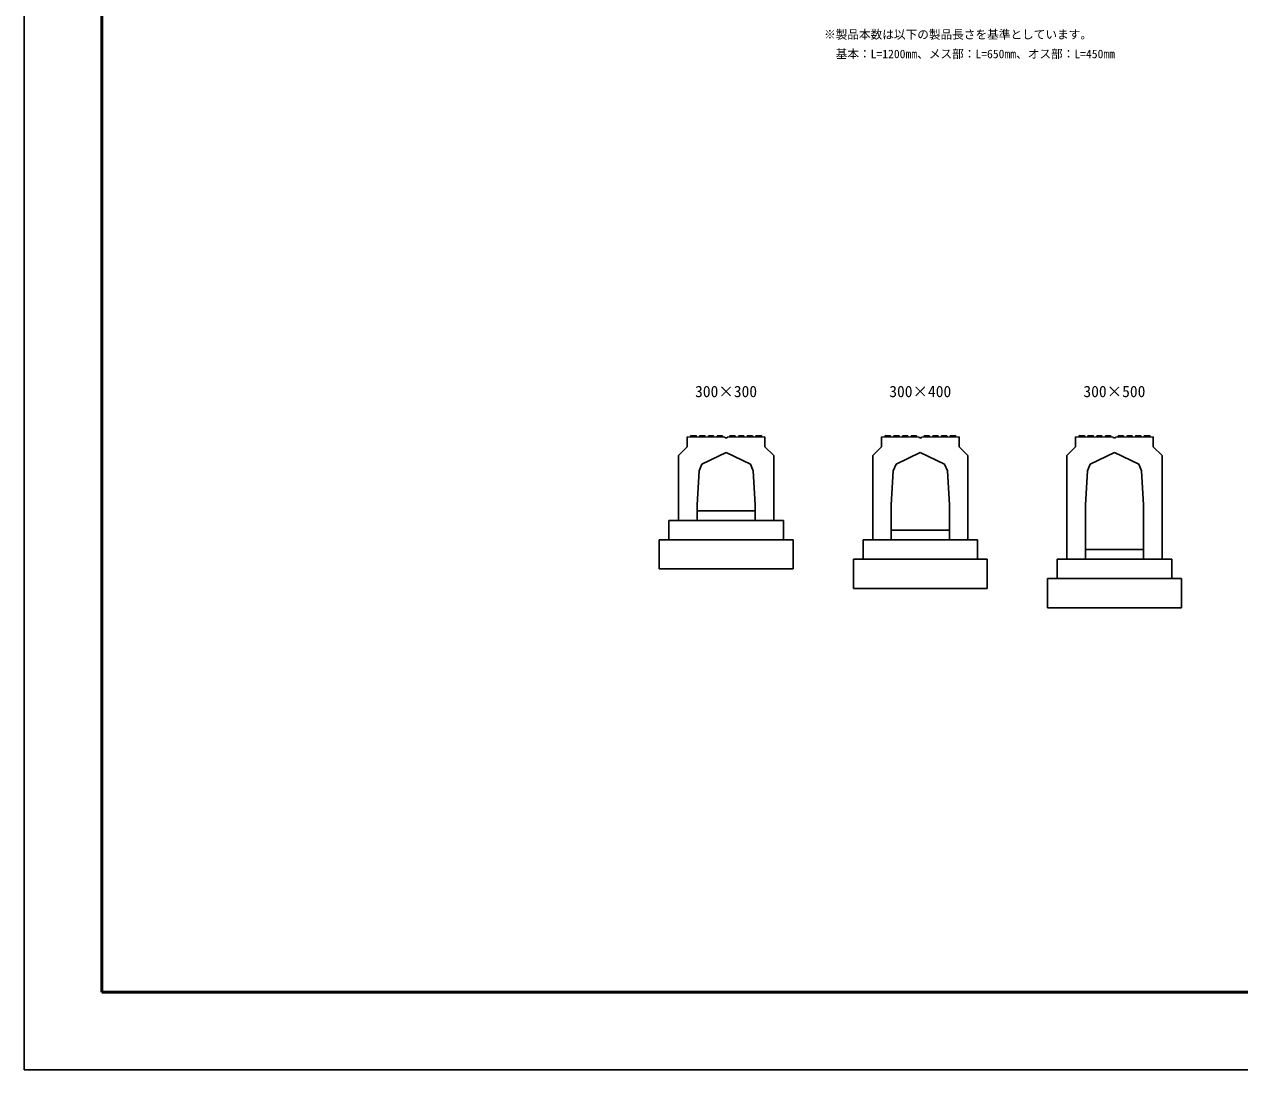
# Model space of a CAD drawing. Units: millimetres, scale not verified. Extents: x -16800 to 16800, y -5940 to 5940.
# Drawn here: x -16800 to -10540, y -5940 to -553 of the extents above; entities that cross this region are included whole.
import ezdxf
from ezdxf.enums import TextEntityAlignment as Align

# ---------------------------------------------------------------- set-up
doc = ezdxf.new("R2010")
doc.units = ezdxf.units.MM
doc.header["$LTSCALE"] = 20
for name, color, linetype, lineweight in [('0-1_Defpoints', 5, 'Continuous', 25), ('0-2_HATCH', 6, 'Continuous', 25), ('0-5_OUTLINE', 3, 'Continuous', 25), ('0-6_TXT', 7, 'Continuous', 25), ('0-7_WAKU', 3, 'Continuous', 25)]:
    doc.layers.add(name, color=color, linetype=linetype, lineweight=lineweight)
doc.styles.add('ＭＳ ゴシック', font='')
doc.styles.get('ＭＳ ゴシック').set_extended_font_data('MS Gothic')

msp = doc.modelspace()

# ---------------------------------------------------------------- linework, layer by layer
at = {"layer": '0-1_Defpoints'}
msp.add_lwpolyline([(-16800, -5940), (0, -5940), (0, 5940), (-16800, 5940)], close=True, dxfattribs=at)
at = {"layer": '0-2_HATCH'}
for p, q in [((-13368.27, -2679.4), (-13366.72, -2672.91)), ((-13323.27, -2679.85), (-13321.72, -2673.36)), ((-13278.27, -2680.3), (-13276.72, -2673.81)), ((-13233.27, -2680.75), (-13231.72, -2674.26)), ((-13137.27, -2680.75), (-13138.82, -2674.26)), ((-13092.27, -2680.3), (-13093.82, -2673.81)), ((-13047.27, -2679.85), (-13048.82, -2673.36)), ((-13002.27, -2679.4), (-13003.82, -2672.91)), ((-12368.27, -2679.4), (-12366.72, -2672.91)), ((-12323.27, -2679.85), (-12321.72, -2673.36)), ((-12278.27, -2680.3), (-12276.72, -2673.81)), ((-12233.27, -2680.75), (-12231.72, -2674.26)), ((-12137.27, -2680.75), (-12138.82, -2674.26)), ((-12092.27, -2680.3), (-12093.82, -2673.81)), ((-12047.27, -2679.85), (-12048.82, -2673.36)), ((-12002.27, -2679.4), (-12003.82, -2672.91)), ((-11368.27, -2679.4), (-11366.72, -2672.91)), ((-11323.27, -2679.85), (-11321.72, -2673.36)), ((-11278.27, -2680.3), (-11276.72, -2673.81)), ((-11233.27, -2680.75), (-11231.72, -2674.26)), ((-11137.27, -2680.75), (-11138.82, -2674.26)), ((-11092.27, -2680.3), (-11093.82, -2673.81)), ((-11047.27, -2679.85), (-11048.82, -2673.36)), ((-11002.27, -2679.4), (-11003.82, -2672.91))]:
    msp.add_line(p, q, dxfattribs=at)
for points in [[(-13366.72, -2672.91), (-13339.72, -2673.18), (-13338.27, -2679.7)], [(-13321.72, -2673.36), (-13294.72, -2673.63), (-13293.27, -2680.15)], [(-13276.72, -2673.81), (-13249.72, -2674.08), (-13248.27, -2680.6)], [(-13231.72, -2674.26), (-13204.72, -2674.53), (-13203.27, -2681.05)], [(-13138.82, -2674.26), (-13165.82, -2674.53), (-13167.27, -2681.05)], [(-13093.82, -2673.81), (-13120.82, -2674.08), (-13122.27, -2680.6)], [(-13048.82, -2673.36), (-13075.82, -2673.63), (-13077.27, -2680.15)], [(-13003.82, -2672.91), (-13030.82, -2673.18), (-13032.27, -2679.7)], [(-12366.72, -2672.91), (-12339.72, -2673.18), (-12338.27, -2679.7)], [(-12321.72, -2673.36), (-12294.72, -2673.63), (-12293.27, -2680.15)], [(-12276.72, -2673.81), (-12249.72, -2674.08), (-12248.27, -2680.6)], [(-12231.72, -2674.26), (-12204.72, -2674.53), (-12203.27, -2681.05)], [(-12138.82, -2674.26), (-12165.82, -2674.53), (-12167.27, -2681.05)], [(-12093.82, -2673.81), (-12120.82, -2674.08), (-12122.27, -2680.6)], [(-12048.82, -2673.36), (-12075.82, -2673.63), (-12077.27, -2680.15)], [(-12003.82, -2672.91), (-12030.82, -2673.18), (-12032.27, -2679.7)], [(-11366.72, -2672.91), (-11339.72, -2673.18), (-11338.27, -2679.7)], [(-11321.72, -2673.36), (-11294.72, -2673.63), (-11293.27, -2680.15)], [(-11276.72, -2673.81), (-11249.72, -2674.08), (-11248.27, -2680.6)], [(-11231.72, -2674.26), (-11204.72, -2674.53), (-11203.27, -2681.05)], [(-11138.82, -2674.26), (-11165.82, -2674.53), (-11167.27, -2681.05)], [(-11093.82, -2673.81), (-11120.82, -2674.08), (-11122.27, -2680.6)], [(-11048.82, -2673.36), (-11075.82, -2673.63), (-11077.27, -2680.15)], [(-11003.82, -2672.91), (-11030.82, -2673.18), (-11032.27, -2679.7)]]:
    msp.add_lwpolyline(points, dxfattribs=at)
at = {"layer": '0-5_OUTLINE'}
for p, q in [((-13385.27, -2679.23), (-13191.26, -2681.17)), ((-13385.27, -2679.23), (-13385.27, -2729.73)), ((-13189.77, -2684.43), (-13191.27, -2681.17)), ((-12985.27, -2679.23), (-13179.27, -2681.17)), ((-12985.27, -2679.23), (-12985.27, -2729.73)), ((-12385.27, -2679.23), (-12191.26, -2681.17)), ((-12385.27, -2679.23), (-12385.27, -2729.73)), ((-12189.77, -2684.43), (-12191.27, -2681.17)), ((-11985.27, -2679.23), (-12179.27, -2681.17)), ((-11985.27, -2679.23), (-11985.27, -2729.73)), ((-11385.27, -2679.23), (-11191.26, -2681.17)), ((-11385.27, -2679.23), (-11385.27, -2729.73)), ((-11189.77, -2684.43), (-11191.27, -2681.17)), ((-11189.77, -2684.43), (-11180.77, -2684.43)), ((-11180.77, -2684.43), (-11179.27, -2681.17)), ((-10985.27, -2679.23), (-11179.27, -2681.17)), ((-10985.27, -2679.23), (-10985.27, -2729.73)), ((-13430.27, -2774.73), (-13385.27, -2729.73)), ((-12940.27, -2774.73), (-12985.27, -2729.73)), ((-12430.27, -2774.73), (-12385.27, -2729.73)), ((-11940.27, -2774.73), (-11985.27, -2729.73)), ((-11430.27, -2774.73), (-11385.27, -2729.73)), ((-10940.27, -2774.73), (-10985.27, -2729.73)), ((-13430.27, -2774.73), (-13430.27, -3109.73)), ((-13310.13, -2819.86), (-13185.27, -2759.73)), ((-13060.47, -2819.73), (-13185.27, -2759.73)), ((-12940.27, -2774.73), (-12940.27, -3109.73)), ((-12430.27, -2774.73), (-12430.27, -3209.73)), ((-12310.13, -2819.86), (-12185.27, -2759.73)), ((-12060.47, -2819.73), (-12185.27, -2759.73)), ((-11940.27, -2774.73), (-11940.27, -3209.73)), ((-11430.27, -2774.73), (-11430.27, -3309.73)), ((-11310.13, -2819.86), (-11185.27, -2759.73)), ((-11060.47, -2819.73), (-11185.27, -2759.73)), ((-10940.27, -2774.73), (-10940.27, -3309.73)), ((-13335.27, -3029.73), (-13324.77, -2854.73)), ((-13310.13, -2819.86), (-13324.77, -2854.73)), ((-13060.47, -2819.73), (-13045.77, -2854.73)), ((-13045.77, -2854.73), (-13035.27, -3029.73)), ((-12335.27, -3029.73), (-12324.77, -2854.73)), ((-12310.13, -2819.86), (-12324.77, -2854.73)), ((-12060.47, -2819.73), (-12045.77, -2854.73)), ((-12045.77, -2854.73), (-12035.27, -3029.73)), ((-11335.27, -3029.73), (-11324.77, -2854.73)), ((-11310.13, -2819.86), (-11324.77, -2854.73)), ((-11060.47, -2819.73), (-11045.77, -2854.73)), ((-11045.77, -2854.73), (-11035.27, -3029.73)), ((-13335.27, -3029.73), (-13335.27, -3109.73)), ((-13335.27, -3059.73), (-13035.27, -3059.73)), ((-13035.27, -3029.73), (-13035.27, -3109.73)), ((-12335.27, -3029.73), (-12335.27, -3209.73)), ((-12035.27, -3029.73), (-12035.27, -3209.73)), ((-11335.27, -3029.73), (-11335.27, -3309.73)), ((-11035.27, -3029.73), (-11035.27, -3309.73)), ((-13480.27, -3109.73), (-12890.27, -3109.73)), ((-13480.27, -3209.73), (-13480.27, -3109.73)), ((-13335.27, -3109.73), (-13430.27, -3109.73)), ((-13035.27, -3109.73), (-12940.27, -3109.73)), ((-12890.27, -3209.73), (-12890.27, -3109.73)), ((-12335.27, -3159.73), (-12035.27, -3159.73)), ((-13530.27, -3209.73), (-12840.27, -3209.73)), ((-13530.27, -3209.73), (-13530.27, -3359.73)), ((-12840.27, -3209.73), (-12840.27, -3359.73)), ((-12480.27, -3209.73), (-11890.27, -3209.73)), ((-12480.27, -3309.73), (-12480.27, -3209.73)), ((-12335.27, -3209.73), (-12430.27, -3209.73)), ((-12035.27, -3209.73), (-11940.27, -3209.73)), ((-11890.27, -3309.73), (-11890.27, -3209.73)), ((-12530.27, -3309.73), (-11840.27, -3309.73)), ((-12530.27, -3309.73), (-12530.27, -3459.73)), ((-11840.27, -3309.73), (-11840.27, -3459.73)), ((-11480.27, -3309.73), (-10890.27, -3309.73)), ((-11480.27, -3409.73), (-11480.27, -3309.73)), ((-11335.27, -3309.73), (-11430.27, -3309.73)), ((-11335.27, -3259.73), (-11035.27, -3259.73)), ((-11035.27, -3309.73), (-10940.27, -3309.73)), ((-10890.27, -3409.73), (-10890.27, -3309.73)), ((-13530.27, -3359.73), (-12840.27, -3359.73)), ((-11530.27, -3409.73), (-10840.27, -3409.73)), ((-11530.27, -3409.73), (-11530.27, -3559.73)), ((-10840.27, -3409.73), (-10840.27, -3559.73)), ((-12530.27, -3459.73), (-11840.27, -3459.73)), ((-11530.27, -3559.73), (-10840.27, -3559.73))]:
    msp.add_line(p, q, dxfattribs=at)
for points in [[(-13189.77, -2684.43), (-13180.77, -2684.43), (-13179.27, -2681.17)], [(-12189.77, -2684.43), (-12180.77, -2684.43), (-12179.27, -2681.17)]]:
    msp.add_lwpolyline(points, dxfattribs=at)
at = {"layer": '0-7_WAKU', "lineweight": 50}
msp.add_lwpolyline([(-16400, -5540), (-400, -5540), (-400, 5540), (-16400, 5540)], close=True, dxfattribs=at)

# ---------------------------------------------------------------- texts
at = {"layer": '0-6_TXT', "style": 'ＭＳ ゴシック'}
for s, height, p in [('※製品本数は以下の製品長さを基準としています。', 43.99, (-12681.17, -641.32)), ('\u3000基本：L=1200㎜、メス部：L=650㎜、オス部：L=450㎜', 43.99, (-12681.17, -741.32)), ('300×300', 58.65, (-13345.27, -2492.26)), ('300×400', 58.65, (-12345.27, -2492.26)), ('300×500', 58.65, (-11345.27, -2492.26))]:
    msp.add_text(s, height=height, dxfattribs=at).set_placement(p, align=Align.BOTTOM_LEFT)

doc.saveas('drawing.dxf')
